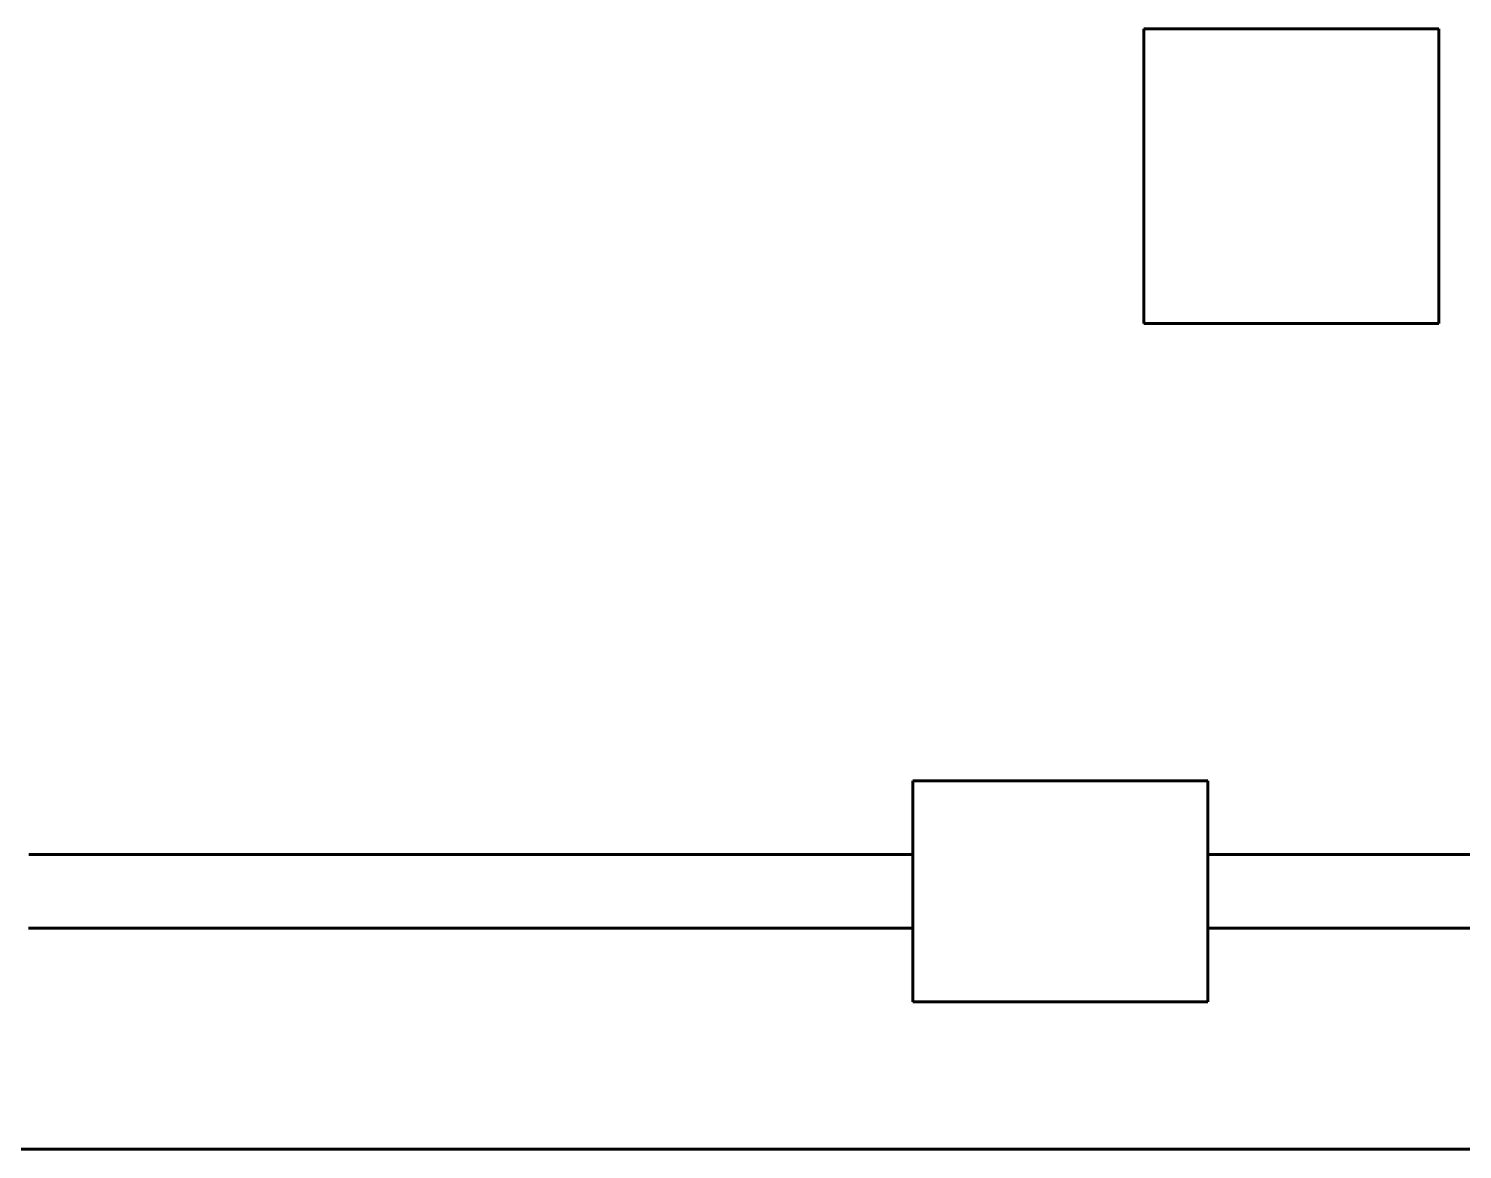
# Model space of a CAD drawing. Extents: x 0 to 297, y 0 to 292.
# Drawn here: x 138.34 to 148.07, y 62.79 to 70.39 of the extents above; entities that cross this region are included whole.
import ezdxf

# ---------------------------------------------------------------- set-up
doc = ezdxf.new("R2010")
doc.units = 0
doc.header["$MEASUREMENT"] = 0
doc.linetypes.add('K5LT_BASIC', pattern=[0])
doc.layers.add('Системный слой', color=7, linetype='Continuous')

# ---------------------------------------------------------------- blocks, each defined once
blk = doc.blocks.new('*U')
at = {"layer": 'Системный слой', "linetype": 'K5LT_BASIC', "lineweight": 60}
for p, q in [((147.9055, 70.3897), (145.9055, 70.3897)), ((145.9055, 70.3897), (145.9055, 68.3897)), ((147.9055, 68.3897), (147.9055, 70.3897)), ((145.9055, 68.3897), (147.9055, 68.3897)), ((146.3378, 65.2856), (144.3378, 65.2856)), ((144.3378, 65.2856), (144.3378, 63.7856)), ((146.3378, 63.7856), (146.3378, 65.2856)), ((144.3378, 63.7856), (146.3378, 63.7856))]:
    blk.add_line(p, q, dxfattribs=at)

msp = doc.modelspace()

# ---------------------------------------------------------------- linework, layer by layer
at = {"layer": 'Системный слой', "linetype": 'K5LT_BASIC', "lineweight": 60}
for p, q in [((144.3378, 65.2856), (144.3378, 63.7856)), ((144.3378, 65.2856), (146.3378, 65.2856)), ((146.3378, 65.2856), (144.3378, 65.2856)), ((144.3378, 63.7856), (144.3378, 65.2856)), ((144.3378, 65.2856), (144.3378, 63.7856)), ((144.3378, 65.2856), (146.3378, 65.2856)), ((146.3378, 65.2856), (146.3378, 63.7856)), ((146.3378, 65.2856), (146.3378, 63.7856)), ((146.3378, 65.2856), (146.3378, 63.7856)), ((146.3378, 65.2856), (146.3378, 63.7856)), ((138.338, 64.7857), (144.338, 64.7857)), ((146.338, 64.7857), (152.338, 64.7857)), ((144.3378, 64.2856), (138.3378, 64.2856)), ((152.3378, 64.2856), (146.3378, 64.2856)), ((146.3378, 63.7856), (144.3378, 63.7856)), ((144.3378, 63.7856), (146.3378, 63.7856)), ((146.3378, 63.7856), (144.3378, 63.7856)), ((144.3378, 63.7856), (146.3378, 63.7856)), ((145.5878, 63.7856), (144.8378, 63.7856)), ((145.5878, 63.7856), (144.8378, 63.7856)), ((146.3378, 62.7856), (88.3378, 62.7856)), ((157.3375, 62.7855), (146.3378, 62.7856))]:
    msp.add_line(p, q, dxfattribs=at)

# ---------------------------------------------------------------- block references
at = {"layer": 'Системный слой'}
msp.add_blockref('*U', (0, 0), dxfattribs=at)
msp.add_blockref('*U', (0, 0), dxfattribs=at)
msp.add_blockref('*U', (0, 0), dxfattribs=at)
msp.add_blockref('*U', (0, 0), dxfattribs=at)
msp.add_blockref('*U', (0, 0), dxfattribs=at)
msp.add_blockref('*U', (0, 0), dxfattribs=at)
msp.add_blockref('*U', (0, 0), dxfattribs=at)
msp.add_blockref('*U', (0, 0), dxfattribs=at)
msp.add_blockref('*U', (0, 0), dxfattribs=at)
msp.add_blockref('*U', (0, 0), dxfattribs=at)
msp.add_blockref('*U', (0, 0), dxfattribs=at)
msp.add_blockref('*U', (0, 0), dxfattribs=at)
msp.add_blockref('*U', (0, 0), dxfattribs=at)
msp.add_blockref('*U', (0, 0), dxfattribs=at)
msp.add_blockref('*U', (0, 0), dxfattribs=at)
msp.add_blockref('*U', (0, 0), dxfattribs=at)
msp.add_blockref('*U', (0, 0), dxfattribs=at)
msp.add_blockref('*U', (0, 0), dxfattribs=at)
msp.add_blockref('*U', (0, 0), dxfattribs=at)
msp.add_blockref('*U', (0, 0), dxfattribs=at)
msp.add_blockref('*U', (0, 0), dxfattribs=at)
msp.add_blockref('*U', (0, 0), dxfattribs=at)
msp.add_blockref('*U', (0, 0), dxfattribs=at)
msp.add_blockref('*U', (0, 0), dxfattribs=at)
msp.add_blockref('*U', (0, 0), dxfattribs=at)
msp.add_blockref('*U', (0, 0), dxfattribs=at)
msp.add_blockref('*U', (0, 0), dxfattribs=at)
msp.add_blockref('*U', (0, 0), dxfattribs=at)
msp.add_blockref('*U', (0, 0), dxfattribs=at)
msp.add_blockref('*U', (0, 0), dxfattribs=at)
msp.add_blockref('*U', (0, 0), dxfattribs=at)
msp.add_blockref('*U', (0, 0), dxfattribs=at)
msp.add_blockref('*U', (0, 0), dxfattribs=at)
msp.add_blockref('*U', (0, 0), dxfattribs=at)
msp.add_blockref('*U', (0, 0), dxfattribs=at)
msp.add_blockref('*U', (0, 0), dxfattribs=at)
msp.add_blockref('*U', (0, 0), dxfattribs=at)
msp.add_blockref('*U', (0, 0), dxfattribs=at)
msp.add_blockref('*U', (0, 0), dxfattribs=at)
msp.add_blockref('*U', (0, 0), dxfattribs=at)
msp.add_blockref('*U', (0, 0), dxfattribs=at)
msp.add_blockref('*U', (0, 0), dxfattribs=at)
msp.add_blockref('*U', (0, 0), dxfattribs=at)
msp.add_blockref('*U', (0, 0), dxfattribs=at)
msp.add_blockref('*U', (0, 0), dxfattribs=at)
msp.add_blockref('*U', (0, 0), dxfattribs=at)
msp.add_blockref('*U', (0, 0), dxfattribs=at)
msp.add_blockref('*U', (0, 0), dxfattribs=at)
msp.add_blockref('*U', (0, 0), dxfattribs=at)
msp.add_blockref('*U', (0, 0), dxfattribs=at)
msp.add_blockref('*U', (0, 0), dxfattribs=at)
msp.add_blockref('*U', (0, 0), dxfattribs=at)
msp.add_blockref('*U', (0, 0), dxfattribs=at)
msp.add_blockref('*U', (0, 0), dxfattribs=at)
msp.add_blockref('*U', (0, 0), dxfattribs=at)
msp.add_blockref('*U', (0, 0), dxfattribs=at)
msp.add_blockref('*U', (0, 0), dxfattribs=at)
msp.add_blockref('*U', (0, 0), dxfattribs=at)
msp.add_blockref('*U', (0, 0), dxfattribs=at)
msp.add_blockref('*U', (0, 0), dxfattribs=at)
msp.add_blockref('*U', (0, 0), dxfattribs=at)
msp.add_blockref('*U', (0, 0), dxfattribs=at)
msp.add_blockref('*U', (0, 0), dxfattribs=at)
msp.add_blockref('*U', (0, 0), dxfattribs=at)
msp.add_blockref('*U', (0, 0), dxfattribs=at)
msp.add_blockref('*U', (0, 0), dxfattribs=at)
msp.add_blockref('*U', (0, 0), dxfattribs=at)
msp.add_blockref('*U', (0, 0), dxfattribs=at)
msp.add_blockref('*U', (0, 0), dxfattribs=at)
msp.add_blockref('*U', (0, 0), dxfattribs=at)
msp.add_blockref('*U', (0, 0), dxfattribs=at)
msp.add_blockref('*U', (0, 0), dxfattribs=at)
msp.add_blockref('*U', (0, 0), dxfattribs=at)
msp.add_blockref('*U', (0, 0), dxfattribs=at)
msp.add_blockref('*U', (0, 0), dxfattribs=at)
msp.add_blockref('*U', (0, 0), dxfattribs=at)
msp.add_blockref('*U', (0, 0), dxfattribs=at)
msp.add_blockref('*U', (0, 0), dxfattribs=at)
msp.add_blockref('*U', (0, 0), dxfattribs=at)
msp.add_blockref('*U', (0, 0), dxfattribs=at)
msp.add_blockref('*U', (0, 0), dxfattribs=at)
msp.add_blockref('*U', (0, 0), dxfattribs=at)
msp.add_blockref('*U', (0, 0), dxfattribs=at)
msp.add_blockref('*U', (0, 0), dxfattribs=at)
msp.add_blockref('*U', (0, 0), dxfattribs=at)
msp.add_blockref('*U', (0, 0), dxfattribs=at)
msp.add_blockref('*U', (0, 0), dxfattribs=at)
msp.add_blockref('*U', (0, 0), dxfattribs=at)
msp.add_blockref('*U', (0, 0), dxfattribs=at)
msp.add_blockref('*U', (0, 0), dxfattribs=at)
msp.add_blockref('*U', (0, 0), dxfattribs=at)
msp.add_blockref('*U', (0, 0), dxfattribs=at)
msp.add_blockref('*U', (0, 0), dxfattribs=at)
msp.add_blockref('*U', (0, 0), dxfattribs=at)
msp.add_blockref('*U', (0, 0), dxfattribs=at)
msp.add_blockref('*U', (0, 0), dxfattribs=at)
msp.add_blockref('*U', (0, 0), dxfattribs=at)
msp.add_blockref('*U', (0, 0), dxfattribs=at)
msp.add_blockref('*U', (0, 0), dxfattribs=at)
msp.add_blockref('*U', (0, 0), dxfattribs=at)
msp.add_blockref('*U', (0, 0), dxfattribs=at)
msp.add_blockref('*U', (0, 0), dxfattribs=at)
msp.add_blockref('*U', (0, 0), dxfattribs=at)
msp.add_blockref('*U', (0, 0), dxfattribs=at)
msp.add_blockref('*U', (0, 0), dxfattribs=at)
msp.add_blockref('*U', (0, 0), dxfattribs=at)
msp.add_blockref('*U', (0, 0), dxfattribs=at)
msp.add_blockref('*U', (0, 0), dxfattribs=at)
msp.add_blockref('*U', (0, 0), dxfattribs=at)
msp.add_blockref('*U', (0, 0), dxfattribs=at)
msp.add_blockref('*U', (0, 0), dxfattribs=at)
msp.add_blockref('*U', (0, 0), dxfattribs=at)
msp.add_blockref('*U', (0, 0), dxfattribs=at)
msp.add_blockref('*U', (0, 0), dxfattribs=at)
msp.add_blockref('*U', (0, 0), dxfattribs=at)
msp.add_blockref('*U', (0, 0), dxfattribs=at)
msp.add_blockref('*U', (0, 0), dxfattribs=at)
msp.add_blockref('*U', (0, 0), dxfattribs=at)
msp.add_blockref('*U', (0, 0), dxfattribs=at)
msp.add_blockref('*U', (0, 0), dxfattribs=at)
msp.add_blockref('*U', (0, 0), dxfattribs=at)
msp.add_blockref('*U', (0, 0), dxfattribs=at)
msp.add_blockref('*U', (0, 0), dxfattribs=at)
msp.add_blockref('*U', (0, 0), dxfattribs=at)
msp.add_blockref('*U', (0, 0), dxfattribs=at)
msp.add_blockref('*U', (0, 0), dxfattribs=at)
msp.add_blockref('*U', (0, 0), dxfattribs=at)
msp.add_blockref('*U', (0, 0), dxfattribs=at)
msp.add_blockref('*U', (0, 0), dxfattribs=at)
msp.add_blockref('*U', (0, 0), dxfattribs=at)
msp.add_blockref('*U', (0, 0), dxfattribs=at)
msp.add_blockref('*U', (0, 0), dxfattribs=at)
msp.add_blockref('*U', (0, 0), dxfattribs=at)
msp.add_blockref('*U', (0, 0), dxfattribs=at)
msp.add_blockref('*U', (0, 0), dxfattribs=at)
msp.add_blockref('*U', (0, 0), dxfattribs=at)
msp.add_blockref('*U', (0, 0), dxfattribs=at)
msp.add_blockref('*U', (0, 0), dxfattribs=at)
msp.add_blockref('*U', (0, 0), dxfattribs=at)
msp.add_blockref('*U', (0, 0), dxfattribs=at)
msp.add_blockref('*U', (0, 0), dxfattribs=at)
msp.add_blockref('*U', (0, 0), dxfattribs=at)
msp.add_blockref('*U', (0, 0), dxfattribs=at)
msp.add_blockref('*U', (0, 0), dxfattribs=at)
msp.add_blockref('*U', (0, 0), dxfattribs=at)
msp.add_blockref('*U', (0, 0), dxfattribs=at)
msp.add_blockref('*U', (0, 0), dxfattribs=at)
msp.add_blockref('*U', (0, 0), dxfattribs=at)
msp.add_blockref('*U', (0, 0), dxfattribs=at)
msp.add_blockref('*U', (0, 0), dxfattribs=at)
msp.add_blockref('*U', (0, 0), dxfattribs=at)
msp.add_blockref('*U', (0, 0), dxfattribs=at)
msp.add_blockref('*U', (0, 0), dxfattribs=at)
msp.add_blockref('*U', (0, 0), dxfattribs=at)
msp.add_blockref('*U', (0, 0), dxfattribs=at)
msp.add_blockref('*U', (0, 0), dxfattribs=at)
msp.add_blockref('*U', (0, 0), dxfattribs=at)
msp.add_blockref('*U', (0, 0), dxfattribs=at)
msp.add_blockref('*U', (0, 0), dxfattribs=at)
msp.add_blockref('*U', (0, 0), dxfattribs=at)
msp.add_blockref('*U', (0, 0), dxfattribs=at)
msp.add_blockref('*U', (0, 0), dxfattribs=at)
msp.add_blockref('*U', (0, 0), dxfattribs=at)
msp.add_blockref('*U', (0, 0), dxfattribs=at)
msp.add_blockref('*U', (0, 0), dxfattribs=at)
msp.add_blockref('*U', (0, 0), dxfattribs=at)
msp.add_blockref('*U', (0, 0), dxfattribs=at)
msp.add_blockref('*U', (0, 0), dxfattribs=at)
msp.add_blockref('*U', (0, 0), dxfattribs=at)
msp.add_blockref('*U', (0, 0), dxfattribs=at)
msp.add_blockref('*U', (0, 0), dxfattribs=at)
msp.add_blockref('*U', (0, 0), dxfattribs=at)
msp.add_blockref('*U', (0, 0), dxfattribs=at)
msp.add_blockref('*U', (0, 0), dxfattribs=at)
msp.add_blockref('*U', (0, 0), dxfattribs=at)
msp.add_blockref('*U', (0, 0), dxfattribs=at)
msp.add_blockref('*U', (0, 0), dxfattribs=at)
msp.add_blockref('*U', (0, 0), dxfattribs=at)
msp.add_blockref('*U', (0, 0), dxfattribs=at)
msp.add_blockref('*U', (0, 0), dxfattribs=at)
msp.add_blockref('*U', (0, 0), dxfattribs=at)
msp.add_blockref('*U', (0, 0), dxfattribs=at)
msp.add_blockref('*U', (0, 0), dxfattribs=at)
msp.add_blockref('*U', (0, 0), dxfattribs=at)
msp.add_blockref('*U', (0, 0), dxfattribs=at)
msp.add_blockref('*U', (0, 0), dxfattribs=at)
msp.add_blockref('*U', (0, 0), dxfattribs=at)
msp.add_blockref('*U', (0, 0), dxfattribs=at)
msp.add_blockref('*U', (0, 0), dxfattribs=at)
msp.add_blockref('*U', (0, 0), dxfattribs=at)
msp.add_blockref('*U', (0, 0), dxfattribs=at)
msp.add_blockref('*U', (0, 0), dxfattribs=at)
msp.add_blockref('*U', (0, 0), dxfattribs=at)
msp.add_blockref('*U', (0, 0), dxfattribs=at)
msp.add_blockref('*U', (0, 0), dxfattribs=at)
msp.add_blockref('*U', (0, 0), dxfattribs=at)
msp.add_blockref('*U', (0, 0), dxfattribs=at)
msp.add_blockref('*U', (0, 0), dxfattribs=at)
msp.add_blockref('*U', (0, 0), dxfattribs=at)
msp.add_blockref('*U', (0, 0), dxfattribs=at)
msp.add_blockref('*U', (0, 0), dxfattribs=at)
msp.add_blockref('*U', (0, 0), dxfattribs=at)
msp.add_blockref('*U', (0, 0), dxfattribs=at)
msp.add_blockref('*U', (0, 0), dxfattribs=at)
msp.add_blockref('*U', (0, 0), dxfattribs=at)
msp.add_blockref('*U', (0, 0), dxfattribs=at)
msp.add_blockref('*U', (0, 0), dxfattribs=at)
msp.add_blockref('*U', (0, 0), dxfattribs=at)
msp.add_blockref('*U', (0, 0), dxfattribs=at)
msp.add_blockref('*U', (0, 0), dxfattribs=at)
msp.add_blockref('*U', (0, 0), dxfattribs=at)
msp.add_blockref('*U', (0, 0), dxfattribs=at)
msp.add_blockref('*U', (0, 0), dxfattribs=at)
msp.add_blockref('*U', (0, 0), dxfattribs=at)
msp.add_blockref('*U', (0, 0), dxfattribs=at)
msp.add_blockref('*U', (0, 0), dxfattribs=at)
msp.add_blockref('*U', (0, 0), dxfattribs=at)
msp.add_blockref('*U', (0, 0), dxfattribs=at)
msp.add_blockref('*U', (0, 0), dxfattribs=at)
msp.add_blockref('*U', (0, 0), dxfattribs=at)
msp.add_blockref('*U', (0, 0), dxfattribs=at)
msp.add_blockref('*U', (0, 0), dxfattribs=at)
msp.add_blockref('*U', (0, 0), dxfattribs=at)
msp.add_blockref('*U', (0, 0), dxfattribs=at)
msp.add_blockref('*U', (0, 0), dxfattribs=at)
msp.add_blockref('*U', (0, 0), dxfattribs=at)
msp.add_blockref('*U', (0, 0), dxfattribs=at)
msp.add_blockref('*U', (0, 0), dxfattribs=at)
msp.add_blockref('*U', (0, 0), dxfattribs=at)
msp.add_blockref('*U', (0, 0), dxfattribs=at)
msp.add_blockref('*U', (0, 0), dxfattribs=at)
msp.add_blockref('*U', (0, 0), dxfattribs=at)
msp.add_blockref('*U', (0, 0), dxfattribs=at)
msp.add_blockref('*U', (0, 0), dxfattribs=at)
msp.add_blockref('*U', (0, 0), dxfattribs=at)
msp.add_blockref('*U', (0, 0), dxfattribs=at)
msp.add_blockref('*U', (0, 0), dxfattribs=at)
msp.add_blockref('*U', (0, 0), dxfattribs=at)
msp.add_blockref('*U', (0, 0), dxfattribs=at)
msp.add_blockref('*U', (0, 0), dxfattribs=at)
msp.add_blockref('*U', (0, 0), dxfattribs=at)
msp.add_blockref('*U', (0, 0), dxfattribs=at)
msp.add_blockref('*U', (0, 0), dxfattribs=at)
msp.add_blockref('*U', (0, 0), dxfattribs=at)
msp.add_blockref('*U', (0, 0), dxfattribs=at)
msp.add_blockref('*U', (0, 0), dxfattribs=at)
msp.add_blockref('*U', (0, 0), dxfattribs=at)
msp.add_blockref('*U', (0, 0), dxfattribs=at)
msp.add_blockref('*U', (0, 0), dxfattribs=at)
msp.add_blockref('*U', (0, 0), dxfattribs=at)
msp.add_blockref('*U', (0, 0), dxfattribs=at)
msp.add_blockref('*U', (0, 0), dxfattribs=at)
msp.add_blockref('*U', (0, 0), dxfattribs=at)
msp.add_blockref('*U', (0, 0), dxfattribs=at)
msp.add_blockref('*U', (0, 0), dxfattribs=at)
msp.add_blockref('*U', (0, 0), dxfattribs=at)
msp.add_blockref('*U', (0, 0), dxfattribs=at)
msp.add_blockref('*U', (0, 0), dxfattribs=at)
msp.add_blockref('*U', (0, 0), dxfattribs=at)
msp.add_blockref('*U', (0, 0), dxfattribs=at)
msp.add_blockref('*U', (0, 0), dxfattribs=at)
msp.add_blockref('*U', (0, 0), dxfattribs=at)
msp.add_blockref('*U', (0, 0), dxfattribs=at)
msp.add_blockref('*U', (0, 0), dxfattribs=at)
msp.add_blockref('*U', (0, 0), dxfattribs=at)
msp.add_blockref('*U', (0, 0), dxfattribs=at)
msp.add_blockref('*U', (0, 0), dxfattribs=at)
msp.add_blockref('*U', (0, 0), dxfattribs=at)
msp.add_blockref('*U', (0, 0), dxfattribs=at)
msp.add_blockref('*U', (0, 0), dxfattribs=at)
msp.add_blockref('*U', (0, 0), dxfattribs=at)
msp.add_blockref('*U', (0, 0), dxfattribs=at)
msp.add_blockref('*U', (0, 0), dxfattribs=at)
msp.add_blockref('*U', (0, 0), dxfattribs=at)
msp.add_blockref('*U', (0, 0), dxfattribs=at)
msp.add_blockref('*U', (0, 0), dxfattribs=at)
msp.add_blockref('*U', (0, 0), dxfattribs=at)
msp.add_blockref('*U', (0, 0), dxfattribs=at)
msp.add_blockref('*U', (0, 0), dxfattribs=at)
msp.add_blockref('*U', (0, 0), dxfattribs=at)
msp.add_blockref('*U', (0, 0), dxfattribs=at)
msp.add_blockref('*U', (0, 0), dxfattribs=at)
msp.add_blockref('*U', (0, 0), dxfattribs=at)
msp.add_blockref('*U', (0, 0), dxfattribs=at)
msp.add_blockref('*U', (0, 0), dxfattribs=at)
msp.add_blockref('*U', (0, 0), dxfattribs=at)
msp.add_blockref('*U', (0, 0), dxfattribs=at)
msp.add_blockref('*U', (0, 0), dxfattribs=at)
msp.add_blockref('*U', (0, 0), dxfattribs=at)
msp.add_blockref('*U', (0, 0), dxfattribs=at)
msp.add_blockref('*U', (0, 0), dxfattribs=at)
msp.add_blockref('*U', (0, 0), dxfattribs=at)
msp.add_blockref('*U', (0, 0), dxfattribs=at)
msp.add_blockref('*U', (0, 0), dxfattribs=at)
msp.add_blockref('*U', (0, 0), dxfattribs=at)
msp.add_blockref('*U', (0, 0), dxfattribs=at)
msp.add_blockref('*U', (0, 0), dxfattribs=at)
msp.add_blockref('*U', (0, 0), dxfattribs=at)
msp.add_blockref('*U', (0, 0), dxfattribs=at)
msp.add_blockref('*U', (0, 0), dxfattribs=at)
msp.add_blockref('*U', (0, 0), dxfattribs=at)
msp.add_blockref('*U', (0, 0), dxfattribs=at)
msp.add_blockref('*U', (0, 0), dxfattribs=at)
msp.add_blockref('*U', (0, 0), dxfattribs=at)
msp.add_blockref('*U', (0, 0), dxfattribs=at)
msp.add_blockref('*U', (0, 0), dxfattribs=at)
msp.add_blockref('*U', (0, 0), dxfattribs=at)
msp.add_blockref('*U', (0, 0), dxfattribs=at)
msp.add_blockref('*U', (0, 0), dxfattribs=at)
msp.add_blockref('*U', (0, 0), dxfattribs=at)
msp.add_blockref('*U', (0, 0), dxfattribs=at)
msp.add_blockref('*U', (0, 0), dxfattribs=at)
msp.add_blockref('*U', (0, 0), dxfattribs=at)
msp.add_blockref('*U', (0, 0), dxfattribs=at)
msp.add_blockref('*U', (0, 0), dxfattribs=at)
msp.add_blockref('*U', (0, 0), dxfattribs=at)
msp.add_blockref('*U', (0, 0), dxfattribs=at)
msp.add_blockref('*U', (0, 0), dxfattribs=at)
msp.add_blockref('*U', (0, 0), dxfattribs=at)
msp.add_blockref('*U', (0, 0), dxfattribs=at)
msp.add_blockref('*U', (0, 0), dxfattribs=at)
msp.add_blockref('*U', (0, 0), dxfattribs=at)
msp.add_blockref('*U', (0, 0), dxfattribs=at)
msp.add_blockref('*U', (0, 0), dxfattribs=at)
msp.add_blockref('*U', (0, 0), dxfattribs=at)
msp.add_blockref('*U', (0, 0), dxfattribs=at)
msp.add_blockref('*U', (0, 0), dxfattribs=at)
msp.add_blockref('*U', (0, 0), dxfattribs=at)
msp.add_blockref('*U', (0, 0), dxfattribs=at)
msp.add_blockref('*U', (0, 0), dxfattribs=at)
msp.add_blockref('*U', (0, 0), dxfattribs=at)
msp.add_blockref('*U', (0, 0), dxfattribs=at)
msp.add_blockref('*U', (0, 0), dxfattribs=at)
msp.add_blockref('*U', (0, 0), dxfattribs=at)
msp.add_blockref('*U', (0, 0), dxfattribs=at)
msp.add_blockref('*U', (0, 0), dxfattribs=at)
msp.add_blockref('*U', (0, 0), dxfattribs=at)
msp.add_blockref('*U', (0, 0), dxfattribs=at)
msp.add_blockref('*U', (0, 0), dxfattribs=at)
msp.add_blockref('*U', (0, 0), dxfattribs=at)
msp.add_blockref('*U', (0, 0), dxfattribs=at)
msp.add_blockref('*U', (0, 0), dxfattribs=at)
msp.add_blockref('*U', (0, 0), dxfattribs=at)
msp.add_blockref('*U', (0, 0), dxfattribs=at)
msp.add_blockref('*U', (0, 0), dxfattribs=at)
msp.add_blockref('*U', (0, 0), dxfattribs=at)
msp.add_blockref('*U', (0, 0), dxfattribs=at)
msp.add_blockref('*U', (0, 0), dxfattribs=at)
msp.add_blockref('*U', (0, 0), dxfattribs=at)
msp.add_blockref('*U', (0, 0), dxfattribs=at)
msp.add_blockref('*U', (0, 0), dxfattribs=at)
msp.add_blockref('*U', (0, 0), dxfattribs=at)
msp.add_blockref('*U', (0, 0), dxfattribs=at)
msp.add_blockref('*U', (0, 0), dxfattribs=at)
msp.add_blockref('*U', (0, 0), dxfattribs=at)
msp.add_blockref('*U', (0, 0), dxfattribs=at)
msp.add_blockref('*U', (0, 0), dxfattribs=at)
msp.add_blockref('*U', (0, 0), dxfattribs=at)
msp.add_blockref('*U', (0, 0), dxfattribs=at)
msp.add_blockref('*U', (0, 0), dxfattribs=at)
msp.add_blockref('*U', (0, 0), dxfattribs=at)
msp.add_blockref('*U', (0, 0), dxfattribs=at)
msp.add_blockref('*U', (0, 0), dxfattribs=at)
msp.add_blockref('*U', (0, 0), dxfattribs=at)
msp.add_blockref('*U', (0, 0), dxfattribs=at)
msp.add_blockref('*U', (0, 0), dxfattribs=at)
msp.add_blockref('*U', (0, 0), dxfattribs=at)
msp.add_blockref('*U', (0, 0), dxfattribs=at)
msp.add_blockref('*U', (0, 0), dxfattribs=at)
msp.add_blockref('*U', (0, 0), dxfattribs=at)
msp.add_blockref('*U', (0, 0), dxfattribs=at)
msp.add_blockref('*U', (0, 0), dxfattribs=at)
msp.add_blockref('*U', (0, 0), dxfattribs=at)
msp.add_blockref('*U', (0, 0), dxfattribs=at)
msp.add_blockref('*U', (0, 0), dxfattribs=at)
msp.add_blockref('*U', (0, 0), dxfattribs=at)
msp.add_blockref('*U', (0, 0), dxfattribs=at)
msp.add_blockref('*U', (0, 0), dxfattribs=at)
msp.add_blockref('*U', (0, 0), dxfattribs=at)
msp.add_blockref('*U', (0, 0), dxfattribs=at)
msp.add_blockref('*U', (0, 0), dxfattribs=at)
msp.add_blockref('*U', (0, 0), dxfattribs=at)
msp.add_blockref('*U', (0, 0), dxfattribs=at)
msp.add_blockref('*U', (0, 0), dxfattribs=at)
msp.add_blockref('*U', (0, 0), dxfattribs=at)
msp.add_blockref('*U', (0, 0), dxfattribs=at)
msp.add_blockref('*U', (0, 0), dxfattribs=at)
msp.add_blockref('*U', (0, 0), dxfattribs=at)
msp.add_blockref('*U', (0, 0), dxfattribs=at)
msp.add_blockref('*U', (0, 0), dxfattribs=at)
msp.add_blockref('*U', (0, 0), dxfattribs=at)
msp.add_blockref('*U', (0, 0), dxfattribs=at)
msp.add_blockref('*U', (0, 0), dxfattribs=at)
msp.add_blockref('*U', (0, 0), dxfattribs=at)
msp.add_blockref('*U', (0, 0), dxfattribs=at)
msp.add_blockref('*U', (0, 0), dxfattribs=at)
msp.add_blockref('*U', (0, 0), dxfattribs=at)
msp.add_blockref('*U', (0, 0), dxfattribs=at)
msp.add_blockref('*U', (0, 0), dxfattribs=at)
msp.add_blockref('*U', (0, 0), dxfattribs=at)
msp.add_blockref('*U', (0, 0), dxfattribs=at)
msp.add_blockref('*U', (0, 0), dxfattribs=at)
msp.add_blockref('*U', (0, 0), dxfattribs=at)
msp.add_blockref('*U', (0, 0), dxfattribs=at)
msp.add_blockref('*U', (0, 0), dxfattribs=at)
msp.add_blockref('*U', (0, 0), dxfattribs=at)
msp.add_blockref('*U', (0, 0), dxfattribs=at)
msp.add_blockref('*U', (0, 0), dxfattribs=at)
msp.add_blockref('*U', (0, 0), dxfattribs=at)
msp.add_blockref('*U', (0, 0), dxfattribs=at)
msp.add_blockref('*U', (0, 0), dxfattribs=at)
msp.add_blockref('*U', (0, 0), dxfattribs=at)
msp.add_blockref('*U', (0, 0), dxfattribs=at)
msp.add_blockref('*U', (0, 0), dxfattribs=at)
msp.add_blockref('*U', (0, 0), dxfattribs=at)
msp.add_blockref('*U', (0, 0), dxfattribs=at)
msp.add_blockref('*U', (0, 0), dxfattribs=at)
msp.add_blockref('*U', (0, 0), dxfattribs=at)
msp.add_blockref('*U', (0, 0), dxfattribs=at)
msp.add_blockref('*U', (0, 0), dxfattribs=at)
msp.add_blockref('*U', (0, 0), dxfattribs=at)

doc.saveas('drawing.dxf')
